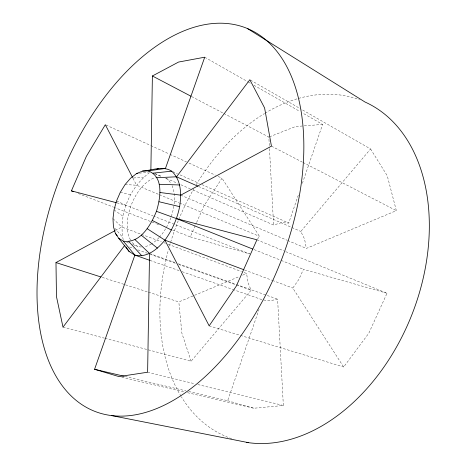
<?xml version="1.0" encoding="UTF-8"?>
<svg xmlns="http://www.w3.org/2000/svg" width="466" height="466" viewBox="0 0 466 466"><rect width="100%" height="100%" fill="white"/><g stroke="black" fill="none" stroke-linecap="round" stroke-linejoin="round"><path stroke-width="0.35" stroke-dasharray="2.33 1.75" d="M123.181 239.681C118.207 214.581 129.886 186.383 150.85 171.727M188.73 391.504L227.664 400.702L259.044 309.401M192.877 189.971L273.6 224.996L281.283 222.736L288.716 223.051L298.84 193.606M302.37 183.33L322.612 124.428L302.44 112.923M172.694 230.07L190.25 236.868L196.332 223.092M196.623 222.439L203.863 206.036L222.002 178.204L218.047 176.393M387.019 293.277L303.436 269.319L298.927 279.344L292.794 288.064L343.669 367.016L368.81 333.231L387.019 293.277L284.417 251.11M257.442 239.256L259.44 236.309L222.002 178.204M104.99 338.316L191.083 361.232L251.122 290.236L247.929 282.501L246.613 273.472L241.837 271.695M370.569 148.969L387.252 175.752L396.35 210.655L306.354 248.413L304.578 239.099L300.82 231.462L370.569 148.969L300.774 108.939M115.358 230.484L121.743 227.029L140.849 234.136M148.462 292.182L178.828 301.91L239.227 276.571M242.582 275.161L246.613 273.472M269.517 136.806L295.543 126.536L322.612 124.428M187.431 392.663L253.789 408.239L283.351 405.496L277.608 299.184L269.703 300.85L262.346 299.789L233.559 289.701M139.451 173.183L148.712 172.001M133.486 177.977L143.435 177.389M125.098 184.542L136.561 185.223L158.72 194.433M120.298 192.295L130.649 194.712M121.777 377.256L184.606 391.999M125.016 376.464L185.893 390.84M147.623 372.229L194.986 383.838M197.817 384.532L283.351 405.496M116.937 202.873L126.041 205.273L153.064 215.904M62.992 327.132L104.291 338.13M190.25 236.868L249.671 253.906L153.739 216.172M227.664 400.702L253.789 408.239M209.164 325.845L239.67 335.182M240.363 335.392L343.669 367.016M102.217 277.375L147.769 291.961M149.947 260.395L179.416 270.729M182.159 271.69L232.872 289.462M129.618 246.945L133.713 248.401M137.808 249.863L147.367 253.265M150.093 254.238L176.031 263.482M178.763 264.455L251.122 290.236M149.534 253.481L175.56 262.772M178.297 263.75L235.831 284.277M236.518 284.522L277.608 299.184M126.665 242.349L128.657 243.06M132.635 244.493L137.942 246.403M141.53 234.392L161.318 241.749M164.049 242.769L165.413 243.275M168.144 244.289L241.149 271.439M244.499 269.965L271.707 280.159M272.389 280.416L292.794 288.064M78.171 193.477L113.279 207.067M113.954 207.329L155.819 223.54M156.494 223.797L159.867 225.107M254.145 249.619L280.48 260.144M281.155 260.412L303.436 269.319M256.923 239.809L283.747 250.836M159.395 194.712L178.868 202.809M179.538 203.089L259.44 236.309M180.726 195.161L286.974 240.194M287.644 240.479L306.354 248.413M154.852 173.469L161.521 176.364M166.193 178.391L177.534 183.313M180.872 184.757L190.21 188.812M154.671 173.702L161.125 176.498M198.464 186.447L300.82 231.462M172.752 171.663L177.389 173.719M180.039 174.896L199.256 183.412M201.906 184.588L288.716 223.051M105.98 125.01L150.145 145.258M150.803 145.561L169.263 154.025M169.921 154.328L186.406 161.883M189.039 163.094L215.409 175.181M116.535 200.922L126.041 205.273M271.433 146.149L302.341 162.11M302.987 162.442L396.35 210.655M191.637 96.567L223.167 113.11M223.808 113.448L268.847 137.074L269.441 147.972M204.72 57.202L247.592 81.649M248.221 82.004L250.743 83.443M253.894 85.243L299.918 111.485M250.475 80.088L300.151 108.578M114.042 209.892L123.007 216.271M112.982 218.653L121.743 227.029M114.834 228.27L122.354 236.903M132.909 178.14L136.561 185.223M191.083 361.232L181.862 333.114L178.828 301.91M269.476 148.701L273.6 224.996M231.724 438.698A181.14 125.902 -68.4 0 1 181.449 396.956M181.064 396.327A181.14 125.902 -68.4 0 1 168.511 249.607M169.502 246.077A181.14 125.902 -68.4 0 1 178.513 220.133M178.787 219.469A181.14 125.902 -68.4 0 1 193.635 189.12M196.215 184.734A181.14 125.902 -68.4 0 1 264.455 113.553M265.061 113.186A181.14 125.902 -68.4 0 1 359.641 99.817M165.616 178.204A36.843 20.754 -68.4 0 1 171.185 183.872M172.076 185.637A36.843 20.754 -68.4 0 1 173.923 205.535M173.818 206.252A36.843 20.754 -68.4 0 1 171.051 217.15M170.812 217.814A36.843 20.754 -68.4 0 1 159.483 237.159M158.988 237.701A36.843 20.754 -68.4 0 1 151.957 243.66M151.38 244.015A36.843 20.754 -68.4 0 1 144.186 246.805M141.349 246.997A36.843 20.754 -68.4 0 1 130.835 240.473M130.486 239.879A36.843 20.754 -68.4 0 1 131.633 204.073A36.843 20.754 -68.4 0 1 155.428 177.499"/><path stroke-width="0.7" d="M150.885 169.554L152.388 75.981L178.554 62.054L204.72 57.202L165.459 168.436L148.217 170.9L142.59 171.057L136.602 173.544L130.643 178.146L125.098 184.542L120.298 192.295L116.535 200.922L114.042 209.892L112.982 218.653L113.424 226.651L115.382 233.361L118.754 238.318L129.088 251.471L134.866 255.112L149.947 260.395M118.754 238.318L123.344 241.155L134.866 255.112C147.081 258.205 157.718 248.914 164.917 240.147C172.245 230.21 177.191 218.74 179.655 206.654C181.425 194.555 181.519 180.022 171.674 171.179C162.82 165.401 152.149 170.416 142.59 171.057M123.344 241.155C140.441 243.735 151.001 224.694 156.436 211.325C160.368 198.673 164.218 176.736 148.217 170.9M134.989 239.6L149.534 253.481L147.623 372.229L118.952 376.592L94.575 369.276L134.866 255.112M73.447 191.648L71.42 190.862L86.356 156.355L105.316 124.707L132.577 177.499M124.841 245.244L62.992 327.132L56.473 296.626L55.978 262.568L114.718 230.827M156.861 177.703L176.532 176.8L249.846 79.727L264.601 107.949L271.433 146.149L180.726 195.161L159.966 192.505M156.477 169.42L158.358 168.651M136.602 173.544L138.023 173.364M153.093 173.148L171.674 171.179M159.221 184.297L179.643 184.967M111.566 415.567L248.681 442.7M94.575 369.276L124.306 376.295M159.023 201.737L179.655 206.654M71.42 190.862L116.238 202.687M156.436 211.325L176.486 218.589L256.923 239.809L236.256 286.171L209.164 325.845L164.917 240.147L147.198 228.701M55.978 262.568L100.837 276.932M164.917 240.147L243.817 269.715M176.486 218.589L252.793 249.077M176.532 176.8L197.8 186.15M152.394 220.54L171.441 230.041M152.388 75.981L190.996 96.235M247.359 28.502A206.071 118.044 -68.4 0 1 226.429 354.428A206.071 118.044 -68.4 0 1 37.554 276.088A206.071 118.044 -68.4 0 1 247.359 28.502L364.989 102.013A181.14 125.902 -68.4 0 1 415.497 304.939A181.14 125.902 -68.4 0 1 246.502 442.38M141.25 235.208L157.426 248.145M128.878 241.609L141.839 255.834M115.382 233.361L117.182 235.621M125.995 246.939L129.088 251.471"/></g></svg>
